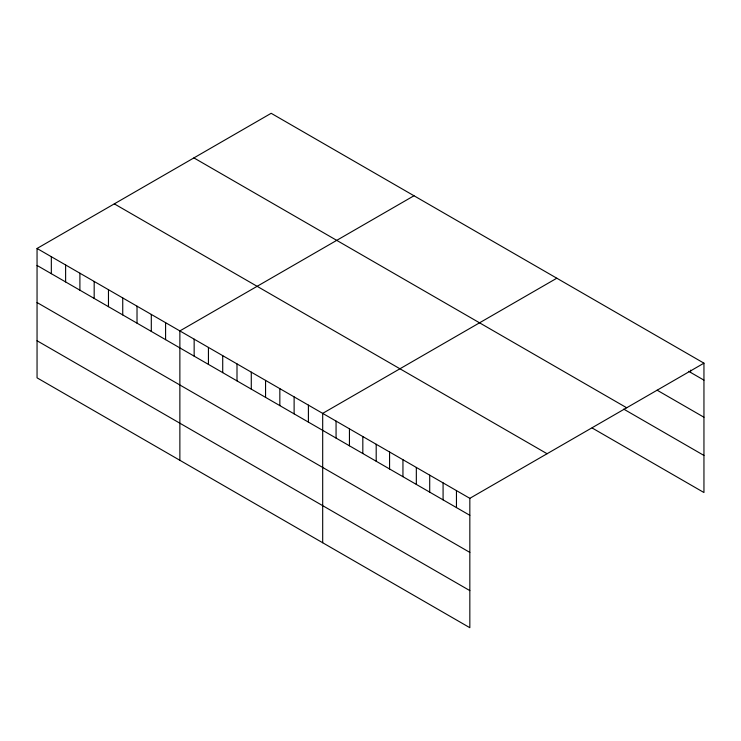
<?xml version="1.0" encoding="UTF-8"?>
<svg xmlns="http://www.w3.org/2000/svg" width="741" height="741" viewBox="0 0 741 741"><rect width="100%" height="100%" fill="white"/><g stroke="black" fill="none" stroke-linecap="round" stroke-linejoin="round"><path stroke-width="1.11" d="M37.05 248.467L469.831 498.332L469.831 627.701L37.05 377.836L37.05 248.467L271.169 113.299L703.95 363.164L703.95 492.533L592.161 427.992M413.987 195.754L179.868 330.921L179.868 460.291M556.806 278.218L322.687 413.376L322.687 542.745M469.831 498.332L703.95 363.164M688.658 371.315L703.95 380.142M657.128 390.201L703.95 417.229M193.91 157.907L626.691 407.772M623.69 409.106L703.95 455.446M114.309 203.858L547.09 453.733M37.05 265.445L469.831 515.31M37.05 302.532L469.831 552.397M37.05 340.749L469.831 590.614M690.575 370.157L690.575 372.427M456.456 490.607L456.456 507.585M443.081 482.882L443.081 499.869M429.706 475.166L429.706 492.144M416.331 467.441L416.331 484.419M402.947 459.716L402.947 476.695M389.571 451.991L389.571 468.97M376.196 444.267L376.196 461.245M362.821 436.551L362.821 453.529M349.446 428.826L349.446 445.804M336.062 421.101L336.062 438.079M308.404 405.132L308.404 422.111M294.121 396.889L294.121 413.867M279.839 388.645L279.839 405.623M265.556 380.392L265.556 397.371M251.282 372.149L251.282 389.127M237 363.905L237 380.883M222.717 355.661L222.717 372.64M208.434 347.418L208.434 364.396M194.151 339.165L194.151 356.143M165.586 322.678L165.586 339.656M151.303 314.434L151.303 331.412M137.02 306.181L137.02 323.159M122.737 297.938L122.737 314.916M108.464 289.694L108.464 306.672M94.181 281.45L94.181 298.428M79.898 273.207L79.898 290.185M65.616 264.954L65.616 281.932M51.333 256.71L51.333 273.688"/></g></svg>
